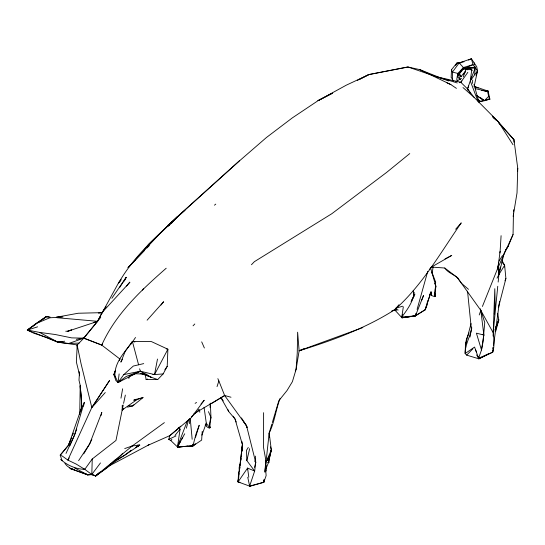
<?xml version="1.0" encoding="UTF-8"?>
<svg xmlns="http://www.w3.org/2000/svg" width="545" height="545" viewBox="0 0 545 545"><rect width="100%" height="100%" fill="white"/><g stroke="black" fill="none" stroke-linecap="round" stroke-linejoin="round"><path stroke-width="0.82" d="M263.61 412.688L263.582 447.724L265.912 460.661L265.626 469.279L266.137 475.621L263.807 482.27L250.005 486.256L238.076 481.896L238.553 472.944L239.977 467.453M209.627 423.663L209.621 427.914L208.428 427.798L206.385 426.367L206.419 423.24L205.165 425.209M504.302 252.56L508.247 246.149L513.056 234.486L513.458 213.054M79.734 414.418L80.197 385.765M122.271 405.16L122.182 410.01L115.976 440.449L92.241 458.972L84.775 469.354C75.837 469.095 67.423 465.457 60.781 459.537L62.116 460.218M122.727 453.317L119.341 457.003L107.297 467.515L95.675 475.955L91.805 474.477L92.241 458.972M469.088 332.906L466.486 338.949L465.464 344.828L465.144 353.521L466.677 355.122L478.898 358.821L492.66 352.22L492.707 350.524M493.089 336.102L494.806 288.693L495.112 304.423L494.295 314.049M209.627 423.601L209.553 426.149L210.166 427.696L209.621 427.914L206.296 423.172L204.055 407.251M210.091 407.456L210.213 403.211M463.005 87.554L474.116 97.364L498.403 121.855L513.935 139.677L517.75 168.269L517.021 192.93L513.138 216.433M239.139 469.443L239.214 467.058L240.529 463.359M431.122 293.067L431.681 295.615L434.821 296.664L435.387 295.894L434.569 292.72M145.243 374.735L146.121 379.558L157.73 379.565L163.139 373.925L167.213 366.369L167.894 349.229L151.394 341.579L132.394 341.442L125.302 351.184L120.854 362.125L122.502 359.175M189.524 423.642L189.769 418.608M247.498 469.77L247.58 468.08L254.658 471.05L249.63 486.099L250.005 486.256M464.088 61.762L456.737 63.172L451.519 69.692L451.144 77.465L452.766 79.284M493.354 329.453C493.286 337.042 495.207 344.733 492.66 352.22L478.605 358.188L476.575 354.897M427.457 301.017L427.042 305.118L425.168 309.839L415.385 315.916L402.04 317.803L401.829 316.965C407.258 309.73 413.328 301.46 414.18 292.311M435.012 292.794L434.869 295.254L435.891 286.22L430.618 268.058M435.155 290.328L435.305 287.869M435.55 283.768L435.646 282.126L431.892 272.159M482.414 306.46L497.939 267.745L500.112 251.32L501.093 235.685M241.953 451.321L242.423 444.693L241.939 441.539M489.029 353.521L478.898 358.821L478.605 358.188L481.487 349.985L482.986 342.144L484.757 322.579L480.363 308.838M472.447 83.399L472.699 80.047M492.428 350.687L492.66 352.22L492.803 350.558M492.939 348.895L493.082 347.233M163.139 373.925L154.521 374.572L140.297 371.227L118.108 382.461L114.906 375.859C114.409 360.279 127.659 349.529 135.514 337.471M241.026 460.205L241.176 458.57M241.394 456.124L241.687 452.861M241.837 451.226L242.423 444.693L235.031 418.996L233.219 416.217M474.634 74.427L475.254 67.784L474.92 66.347M498.171 282.065L499.159 271.928M513.622 211.365L513.785 209.675M517.423 171.648L517.75 168.269M264.856 471.466L265.912 460.661M497.033 278.209L498.92 274.462L498.103 266.055M497.755 286.282L493.184 332.709L480.833 310.412L457.405 277.623L444.781 268.024L431.456 267.05L429.256 269.598M459.06 75.38L459.285 73.153M239.97 482.386L238.076 481.896L238.424 478.517M238.778 475.145L238.955 473.455M264.897 472.256L269.189 433.03L271.846 424.139M470.042 337.008L471.704 327.068M248.792 477.168L247.58 468.08L238.076 481.896L242.423 444.693L239.834 466.043M402.442 314.431L402.04 317.803L414.214 316.059L415.569 315.208M115.39 370.62L113.878 374.49L115.901 380.621L118.108 382.461L119.13 373.911M267.677 462.426L268.862 462.623L269.223 458.938L271.328 450.034L269.189 433.03C274.646 422.109 275.811 409.649 280.082 398.456M435.435 283.768L435.646 282.126M80.796 411.073L82.036 405.364M492.66 352.22L493.3 347.254M493.518 345.605L499.533 301.399M470.485 79.297L471.745 69.855L470.206 69.447M502.238 260.919L504.636 265.306L498.92 274.462L497.939 267.745L498.586 262.819M499.894 252.962L500.112 251.32M432.131 273.74L433.077 267.036M504.397 266.982L504.636 265.306L501.911 262.043M202.236 431.32L201.643 440.094L192.903 445.98L177.507 446.927L180.095 429.119L178.263 427.689M403.327 306.781L401.829 316.965L415.385 315.916L423.533 295.533L421.653 300.241M238.076 481.896L238.826 476.855M504.125 253.214L498.92 274.462L499.69 269.455M479.225 314.962L480.833 310.412L483.851 335.025L481.487 349.985L476.412 333.179L483.851 335.025L483.51 336.667M295.261 370.9L296.078 369.408L297.25 353.003L297.625 332.198L299.13 350.789L296.078 369.408L292.392 381.691L287.024 390.527L278.849 400.691L272.33 422.518M120.97 398.157L122.645 388.803M498.92 274.462L500.276 266.982M152.866 374.497L154.521 374.572L157.491 359.039M83.528 406.175L84.277 402.312L74.508 435.148L69.821 445.844M478.605 358.188L474.572 347.07L465.144 353.521C464.946 344.406 470.369 336.762 471.766 327.947M123.238 405.037L122.182 410.01L137.871 398.974L143.035 397.591L132.687 405.943L127.523 407.135M123.586 403.375L125.343 395.091M128.852 378.509L129.383 376.023M264.332 479.804L263.807 482.27L249.63 486.099L247.757 477.256M474.164 86.342L477.495 70.925L476.732 66.763L471.405 58.744L459.183 62.907L456.737 63.172L455.579 65.4M266.219 470.996L266.389 465.703M495.167 330.297L495.977 326.578L495.071 329.759M255.367 456.131L255.728 462.494L254.658 471.05L246.844 460.58L249.658 448.671M254.542 467.412L255.728 462.494L255.135 460.075M101.077 415.454L101.813 412.436L89.666 443.903L83.732 453.876M456.329 64.787L456.737 63.172L458.399 63.37M498.403 307.632L505.896 278.529L504.636 265.306M186.37 428.2L188.699 419.275M465.743 347.206L465.464 344.828L471.05 323.587M267.37 460.6L268.46 456.519L271.328 450.034L270.552 446.859M267.391 460.355L268.46 456.519L268.385 462.794L266.185 468.237M395.35 310.589L401.924 317.735L415.27 315.848L415.951 313.416M417.089 309.369L427.764 271.308M476.098 75.666L477.495 70.925L473.026 64.644L471.405 58.744L468.564 60.093M193.393 444.386L192.903 445.98L177.507 446.927L184.721 433.752M195.566 437.213L199.204 425.257L195.996 434.086L192.903 445.98L195.355 443.991M171.886 439.29L170.858 440.558L168.698 439.372L169.958 435.428M217.039 386.603L218.865 380.969L217.857 378.666M426.592 305.105L425.052 309.771L415.27 315.848M427.11 303.551L430.959 291.882M425.168 309.839L431.075 291.95L431.681 295.615M471.759 76.395L467.556 88.971L468.073 90.565M468.543 86.028L467.556 88.971L470.349 93.12M495.548 329.453L498.798 319.895L497.646 313.321M62.007 460.682L60.27 455.204L68.534 445.285L81.818 407.026L81.144 394.478L79.958 385.894M76.695 429.113L74.508 435.148L66.013 453.392M465.464 344.828L466.329 342.43M201.895 435.148L206.296 423.172M463.223 76.954L466.077 69.215M470.86 79.332L475.254 67.784L463.42 67.526L459.183 62.907L452.432 72.09L452.364 79.843L453.488 81.021M170.742 440.489L177.391 446.859L187.419 420.685M119.914 359.012L119.328 360.531L119.914 359.012L101.677 345.046L83.698 338.098L80.374 338.629M415.385 315.916L416.012 314.349M504.99 280.798L505.896 278.529M115.417 377.385L113.878 374.49L115.233 371.104M68.534 445.285L70.687 439.951M72.533 435.38L73.452 433.091M71.817 437.417L68.418 445.217L60.154 455.136M270.681 451.485L271.328 450.034L268.385 462.794L268.133 462.276M105.26 392.543L91.873 407.558L109.634 380.383L91.812 407.524L67.832 460.075L76.157 464.074L84.775 469.354L91.805 474.477L100.471 462.943M497.939 267.745L513.056 234.486M91.839 439.338L89.666 443.903L78.603 460.661M497.326 322.878L498.798 319.895L495.739 331.244L495.003 331.047M411.373 300.772L414.956 294.096M106.139 306.665L101.833 312.959L97.616 321.366L83.814 338.166L77.22 344.978L76.382 362.091L79.386 374.149L78.984 380.172L80.313 385.833M124.335 281.022L126.229 277.296L111.875 298.279M429.576 294.893L431.075 291.95M154.521 374.572L167.894 349.229L166.245 348.861M83.698 338.098L97.494 321.298L118.578 282.814L121.16 279.51M177.507 446.927L180.702 441.089M181.499 439.631L182.698 437.444M130.745 344.399L132.394 341.442L134.867 341.988M411.08 301.583L413.955 296.419M69.222 457.929L67.893 460.109L62.355 456.111L60.27 455.204M118.694 282.882C133.266 257.172 155.775 237.102 177.145 217.094L239.759 160.625L266.41 137.531L292.256 117.938L318.103 100.655L346.239 85.197L368.849 74.617L408.001 67.021L419.793 69.624L440.067 77.703L457.289 82.956M499.05 261.109L502.551 255.414M248.282 447.445L246.49 450.334L246.844 460.58M119.478 287.753L126.229 277.296M463.7 74.195L465.11 72.063M304.566 348.453L299.13 350.789C332.3 340.502 365.177 328.546 394.614 309.792C422.273 285.335 440.442 252.866 461.254 222.871L455.634 229.254M505.392 250.332L508.247 246.149M164.801 369.864L167.213 366.369M460.062 79.584L457.282 76.436L463.42 67.526L473.026 64.644L467.194 67.219M198.918 409.281L197.46 411.352L191.37 416.83M147.17 246.647L148.642 244.569L177.145 217.094M467.835 72.342L460.811 82.281L459.442 82.738M120.881 380.764L118.108 382.461L123.776 374.606L133.321 366.049L143.716 363.604M470.757 80.21L477.495 70.925M101.677 345.046L102.685 343.691M142.402 290.124L143.41 288.768M103.55 311.079L101.833 312.959L104.824 308.954M143.362 251.102L148.519 244.501L177.03 217.026L239.643 160.557M161.013 305.03L163.616 301.719L147.109 320.194M123.163 408.764L122.182 410.01L123.245 408.77M457.282 76.436L463.55 68.82L470.151 68.023L472.27 70.462M174.965 435.475L180.095 429.119M461.867 80.973L460.811 82.281L459.237 82.37M93.536 322.606L97.494 321.298L100.723 317.381M126.535 286.084L129.764 282.174M460.784 76.865L465.471 71.191M200.976 404.036L204.225 400.255L191.111 417.831L169.877 435.605L147.824 445.381L106.18 467.549M399.015 304.689L394.614 309.792L391.508 311.127M101.833 312.959L104.034 310.452M105.137 309.199L129.88 282.242M120.827 280.28L118.578 282.814L119.9 281.738M171.409 223.355L177.03 217.026M135.16 260.333L128.068 267.636L157.818 235.787M128.068 267.636L144.589 250.421M463.42 67.526L457.82 73.418L456.737 79.454L457.827 80.721M193.053 325.815L194.81 323.982M251.449 264.734L254.372 261.682L331.769 213.749L386.616 172.418L409.758 153.574M168.868 225.623L170.047 224.404L168.269 226.182M146.952 247.995L149.323 245.577M466.677 355.122L472.883 348.793M475.329 88.665L487.55 91.444L488.674 96.376L484.335 100.702L480.329 101.438L477.57 99.585L480.329 101.438L489.846 99.156L488.136 91.144L474.075 86.314M133.886 404.785L132.687 405.943L128.763 405.78M115.152 459.98L107.297 467.515L95.675 475.955L91.213 474.641L87.779 474.893L70.523 468.618L66.681 465.546L64.903 463.379M98.774 473.046L95.675 475.955L93.515 474.906M166.205 268.229C141.026 290.308 115.629 313.968 101.738 345.08L83.814 338.166L71.613 337.873L55.195 334.501L39.669 332.423L27.366 330.072L35.67 323.737L46.032 316.802L43.518 319.063M185.007 210.309L167.567 225.671L172.758 221.399M100.096 472.099L95.675 475.955L132.278 445.946L164.372 422.62M169.877 435.605L180.79 426.19M177.391 446.859L192.787 445.912L195.233 443.923M214.444 205.192L215.766 204.123M131.216 450.156L125.003 455.109L117.666 459.319M118.108 382.461L126.215 376.472L140.297 371.227L151.122 377.222L157.73 379.565M38.497 322.265L46.032 316.802L38.429 322.211M37.046 323.192L27.366 330.072L33.79 333.213L46.618 337.403L58.056 342.26L68.793 343.459L79.148 343.078M35.759 324.255L27.366 330.072L32.087 331.953M462.18 69.774L463.55 68.82L475.254 67.784M147.824 445.381L149.228 444.42M193.966 413.75L224.649 395.527L230.998 397.23M107.542 466.547L139.758 445.108L137.238 445.176M195.117 403.361L196.541 402.462M211.562 403.504L224.649 395.527L218.865 380.969M136.863 446.866L139.758 445.108L132.278 445.946L124.71 448.576M396.917 309.805L395.472 310.657L394.382 309.798M431.456 267.05L451.751 255.407L445.006 258.943M135.378 447.54L139.758 445.108M455.797 81.491L461.506 78.48M317.987 100.587L332.375 93.202M357.37 80.381L368.733 74.549L407.885 66.953L448.835 80.967M318.103 100.655L329.466 94.83M330.978 94.053L332.491 93.27M359.761 79.284L368.849 74.617M485.207 91.356L488.136 91.144L485.636 90.661M130.841 446.641L132.278 445.946M168.698 439.372L175.96 435.966M28.817 329.412L27.366 330.072L37.598 326.837M129.628 376.118L140.297 371.227L139.656 368.808M35.67 323.737L49.745 317.803L62.975 316.986M299.13 350.789L362.854 327.559M209.982 427.117L209.43 427.321L209.621 427.914L210.956 417.395L210.363 403.266M68.793 343.459L83.814 338.166L76.334 339.358M71.368 329.957L67.41 331.271L65.734 331.217M71.484 330.025L67.526 331.34L97.616 321.366L93.658 322.674M146.121 379.558L147.668 379.041M133.736 400.52L143.035 397.591M395.636 308.259L402.66 306.222M488.674 96.376L489.846 99.156L484.335 100.702L476.609 95.702M123.776 374.606L140.297 371.227M134.002 399.737L137.095 399.124M62.089 341.531L57.934 342.192L77.104 344.91L81.096 363.91L91.812 407.524M64.698 341.204L58.049 342.26L33.661 332.573M178.896 447.125L182.902 446.662M184.503 446.471L187.705 446.096M91.805 474.477L87.779 474.893L70.523 468.618L69.453 467.392M61.306 316.761L56.244 317.258L78.18 313.246L101.901 312.653M98.42 313.103L101.908 312.837M459.183 62.907L460.838 62.893M27.25 330.004L28.926 330.059M60.577 342.362L58.049 342.26L39.669 332.423M134.629 373.713L147.061 374.245M49.077 316.938L45.916 316.734L50.147 317.108M56.912 317.708L97.494 321.298M488.238 98.992L489.846 99.156M463.55 68.82L471.745 69.855M484.818 90.599L488.136 91.144L485.091 90.586M481.685 90.388L487.55 91.444M72.935 469.122L70.523 468.618L74.44 469.763M394.934 309.294L398.218 310.023M436.831 76.859L460.811 82.281L467.556 88.971L474.116 97.364M474.559 86.696L478.36 88.079M140.194 373.236L151.122 377.222L142.647 373.557M482.298 334.344L483.851 335.025M447.077 82.888L450.892 84.611L456.417 88.379M419.793 69.624L450.892 84.611M74.277 467.767L87.779 474.893L86.369 473.973M83.303 468.543L84.775 469.354M476.868 95.579L484.335 100.702L480.615 97.746M478.244 100.008L480.329 101.438L478.544 99.878M458.604 278.781C454.523 274.469 448.106 273.147 444.781 268.024M468.509 289.334L461.486 283.325L457.405 277.623M492.646 116.814L498.403 121.855L513.029 144.766M512.688 138.566L513.935 139.677L514.01 142.211M459.169 74.27L461.411 76.641M496.413 120.479L492.455 116.139L494.417 118.864M498.675 122.952L500.371 124.812M501.495 126.052L513.935 139.677M210.166 427.696L209.157 424.943L210.956 417.395L208.469 411.659M435.366 296.46L434.317 294.232L435.891 286.22L434.726 283.318M220.841 397.591L228.743 411.591L235.031 418.996L236.23 422.021M466.949 68.745L467.862 69.883M254.74 461.179L255.728 462.494L246.572 425.87L241.442 417.906M113.878 374.49L114.906 375.859M224.649 395.527L246.572 425.87L247.014 427.355M243.697 421.769L246.572 425.87L246.987 427.512M220.991 397.428L223.252 400.909M459.169 73.085L460.995 76.831M227.735 409.37L228.743 411.591M201.691 341.872L204.382 348.003M268.651 462.133L268.862 462.623M460.232 79.481L457.82 73.418L452.432 72.09L451.519 69.692M470.567 81.655L477.938 101.275M475.438 349.42L476.596 352.554M478.033 356.471L478.898 358.821M473.993 84.359L479.055 102.746M132.394 341.442L138.587 364.789M474.068 62.757L474.579 64.91M199.422 409.765L199.811 412.245M467.535 291.146L471.418 329.596M413.246 290.499L413.832 296.351M190.232 418.492L192.167 439.263M192.63 444.25L192.787 445.912M77.104 344.91L77.288 347.41M79.12 371.588L79.434 375.757M80.551 389.225L81.818 407.026M269.189 433.03L269.353 437.144M434.815 296.078L434.821 296.664M264.046 479.777L263.807 482.27L264.08 479.764M59.637 341.919L58.049 342.26L59.643 341.919"/></g></svg>
